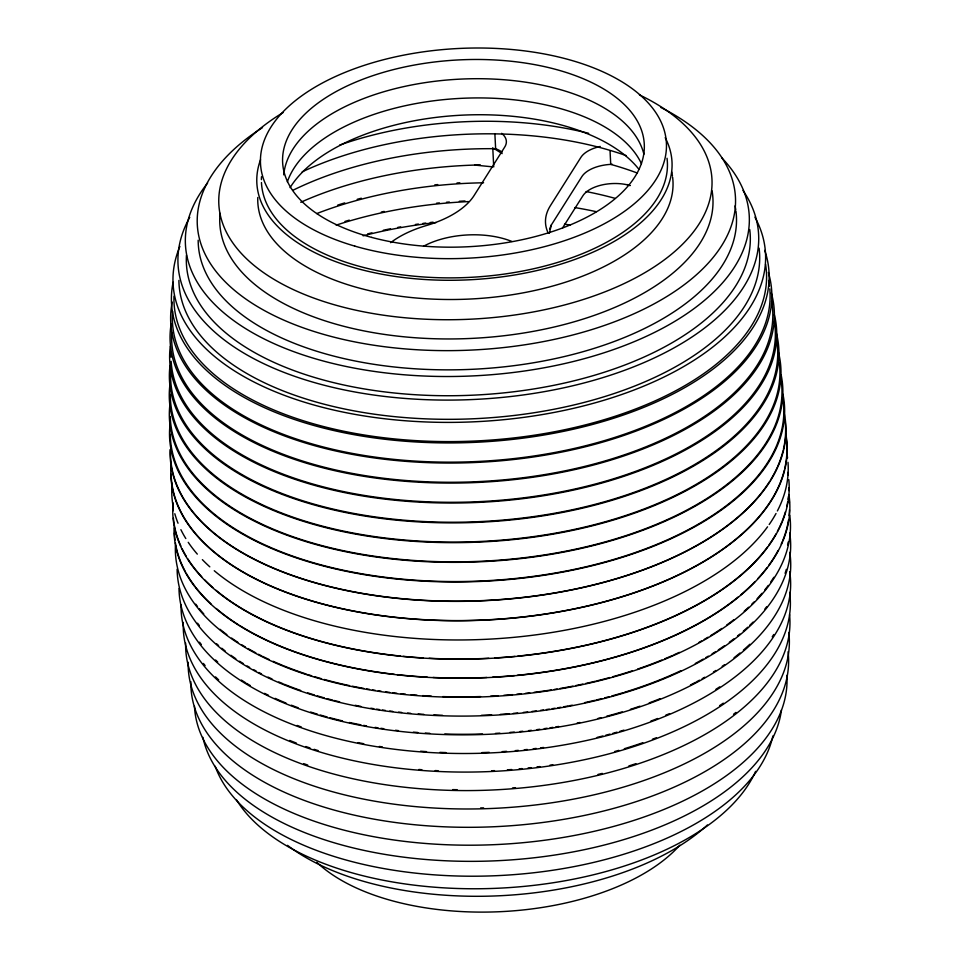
<?xml version="1.0" encoding="UTF-8"?>
<svg xmlns="http://www.w3.org/2000/svg" width="960" height="960" viewBox="0 0 960 960"><rect width="100%" height="100%" fill="white"/><g stroke="black" fill="none" stroke-linecap="round" stroke-linejoin="round"><path stroke-width="1.44" d="M549.36 233.196L551.364 224.928L581.88 176.604A31.656 16.344 -2.9 0 1 612.3 164.304M549.576 229.056L551.364 224.928M562.5 228.036L582.852 195.828A31.656 16.344 -2.9 0 1 630.108 185.556M474.732 165.072L492.264 166.812M493.932 148.476L502.152 153.612M610.032 150.648L610.728 164.376A268.524 138.696 -2.9 0 1 637.404 173.064M494.868 133.608L495.636 148.716A31.656 16.344 -2.9 0 1 502.02 152.1M492.756 147.744L493.728 166.956M300.756 202.272A274.452 141.768 -2.9 0 1 480.336 164.928M627.06 184.548A274.452 141.768 -2.9 0 1 629.964 185.484M769.8 288.864A299.16 154.524 -2.9 0 1 471.492 461.748A299.16 154.524 -2.9 0 1 172.644 311.292M768.612 280.548A299.16 154.524 -2.9 0 1 769.5 286.08M764.712 250.38A299.16 154.524 -2.9 0 1 479.916 442.092A299.16 154.524 -2.9 0 1 173.124 282.24M423.528 246.264A65.328 33.744 -2.9 0 1 511.86 241.464M501.636 133.332A31.656 16.344 -2.9 0 1 504.732 147.024L474.216 195.348A94.956 49.044 -2.9 0 1 426.42 225.528A96.54 49.872 -2.9 0 0 390.636 242.676M548.196 233.028A94.956 49.044 -2.9 0 1 550.38 205.716L580.896 157.38A31.656 16.344 -2.9 0 1 600.216 146.46M292.68 190.392A268.524 138.696 -2.9 0 1 495.636 148.716M754.908 217.188A296.604 153.204 -2.9 0 1 477.156 421.656A296.604 153.204 -2.9 0 1 179.892 246.432M765.588 264.288A296.604 153.204 -2.9 0 1 479.904 440.772A296.604 153.204 -2.9 0 1 173.976 296.208M679.824 845.172A203.22 104.964 -2.9 0 1 500.448 911.676A203.22 104.964 -2.9 0 1 316.764 862.26M302.232 171.828A260.112 134.364 -2.9 0 1 626.232 155.628M665.196 137.652A207.852 107.364 -2.9 0 1 471.444 279.684A207.852 107.364 -2.9 0 1 260.532 159.756M283.74 174.852A181.056 93.528 -2.9 0 1 457.392 79.272A181.056 93.528 -2.9 0 1 643.908 154.236M672.612 177.108A207.852 107.364 -2.9 0 1 470.232 299.028A207.852 107.364 -2.9 0 1 257.772 197.508M671.724 171.96A207.852 107.364 -2.9 0 1 672.432 175.824M660.912 107.496A269.424 139.164 -2.9 0 1 658.548 301.392A269.424 139.164 -2.9 0 1 284.172 320.28A269.424 139.164 -2.9 0 1 262.5 127.608M290.064 187.656A185.688 95.916 -2.9 0 1 460.86 115.224A185.688 95.916 -2.9 0 1 638.928 169.332M735.948 211.212A269.424 139.164 -2.9 0 1 476.1 369.108A269.424 139.164 -2.9 0 1 198.18 240.228M735.072 205.86A269.424 139.164 -2.9 0 1 735.768 209.868M721.98 158.04A282.276 145.8 -2.9 0 1 473.58 375.876A282.276 145.8 -2.9 0 1 207.6 183.012M749.736 229.524A282.276 145.8 -2.9 0 1 472.932 395.172A282.276 145.8 -2.9 0 1 186.456 255.204M768.384 272.496A300.9 155.424 -2.9 0 1 478.488 462.336A300.9 155.424 -2.9 0 1 172.236 302.076M771.576 301.008A300.9 155.424 -2.9 0 1 481.104 481.476A300.9 155.424 -2.9 0 1 171.756 332.46M771.312 292.932A302.46 156.228 -2.9 0 1 480.888 482.292A302.46 156.228 -2.9 0 1 171.144 324.132M316.764 213.576A277.008 143.088 -2.9 0 1 483.576 182.784M586.08 191.544A277.008 143.088 -2.9 0 1 614.988 198.312M774.336 321.456A302.46 156.228 -2.9 0 1 490.116 501.024A302.46 156.228 -2.9 0 1 171.144 361.356M171.012 357.228A302.46 156.228 -2.9 0 1 171.168 351.708M774.396 314.82A303.852 156.948 -2.9 0 1 481.896 502.236A303.852 156.948 -2.9 0 1 170.304 346.212M336.156 225.144A278.736 143.976 -2.9 0 1 468.648 201.588M574.788 207.564A278.736 143.976 -2.9 0 1 596.268 211.68M337.74 205.092A278.736 143.976 -2.9 0 1 344.748 202.896M357.216 199.32A278.736 143.976 -2.9 0 1 361.32 198.216M434.76 184.884A278.736 143.976 -2.9 0 1 437.736 184.572M456.996 182.964A278.736 143.976 -2.9 0 1 459.828 182.784M776.46 339.192A303.852 156.948 -2.9 0 1 483.144 521.436A303.852 156.948 -2.9 0 1 170.748 370.956M776.232 332.496A305.088 157.584 -2.9 0 1 484.296 522.012A305.088 157.584 -2.9 0 1 170.052 365.436M363.12 235.812A280.308 144.78 -2.9 0 1 436.104 222.576M564.516 224.208A280.308 144.78 -2.9 0 1 570.444 225.084M345.012 221.424A280.308 144.78 -2.9 0 1 349.284 220.152M381.336 212.028A280.308 144.78 -2.9 0 1 384.192 211.416M436.548 203.208A280.308 144.78 -2.9 0 1 439.392 202.908M446.496 202.248A280.308 144.78 -2.9 0 1 449.34 202.008M459.312 201.288A280.308 144.78 -2.9 0 1 465.024 200.964M779.292 362.448A305.088 157.584 -2.9 0 1 484.152 541.284A305.088 157.584 -2.9 0 1 170.34 394.38M778.272 351.6A306.156 158.136 -2.9 0 1 482.52 541.92A306.156 158.136 -2.9 0 1 170.376 381.756M367.692 233.868A281.7 145.512 -2.9 0 1 371.916 232.848M383.292 230.268A281.7 145.512 -2.9 0 1 390.504 228.78M397.764 227.4A281.7 145.512 -2.9 0 1 400.692 226.872M415.416 224.484A281.7 145.512 -2.9 0 1 418.392 224.052M422.856 223.44A281.7 145.512 -2.9 0 1 425.832 223.056M430.236 222.516A281.7 145.512 -2.9 0 1 433.08 222.18M781.332 381.588A306.156 158.136 -2.9 0 1 487.848 560.916A306.156 158.136 -2.9 0 1 170.256 416.424M781.152 375.012A307.068 158.616 -2.9 0 1 482.112 561.684A307.068 158.616 -2.9 0 1 170.016 403.872M783.216 400.74A307.068 158.616 -2.9 0 1 487.512 580.68A307.068 158.616 -2.9 0 1 170.304 434.28M782.916 394.152A307.86 159.024 -2.9 0 1 483.096 581.304A307.86 159.024 -2.9 0 1 170.208 423.096M784.98 419.904A307.86 159.024 -2.9 0 1 783.408 449.364M783.06 450.768A307.86 159.024 -2.9 0 1 777.984 465.732M777.384 467.088A307.86 159.024 -2.9 0 1 770.52 480.012M769.728 481.296A307.86 159.024 -2.9 0 1 425.076 600.372A307.86 159.024 -2.9 0 1 170.568 449.316M783.912 411.9A308.208 159.192 -2.9 0 1 492.504 600.252A308.208 159.192 -2.9 0 1 170.208 449.604M785.892 436.32A308.208 159.192 -2.9 0 1 784.716 468.6M784.38 470.004A308.208 159.192 -2.9 0 1 461.016 620.58A308.208 159.192 -2.9 0 1 171.132 474.168M171.144 469.956A308.208 159.192 -2.9 0 1 171.276 467.148M787.992 462.312A308.52 159.36 -2.9 0 1 777.384 510.948M776.028 513.492A308.52 159.36 -2.9 0 1 769.2 524.496M767.556 526.812A308.52 159.36 -2.9 0 1 505.08 638.1A308.52 159.36 -2.9 0 1 214.26 570.732M209.808 566.844A308.52 159.36 -2.9 0 1 202.368 559.644M197.316 554.124A308.52 159.36 -2.9 0 1 188.232 542.316M185.808 538.548A308.52 159.36 -2.9 0 1 180.888 529.668M178.032 523.236A308.52 159.36 -2.9 0 1 174.816 513.732M173.148 506.484A308.52 159.36 -2.9 0 1 172.164 483.36M787.116 455.076A308.52 159.36 -2.9 0 1 787.548 457.992M788.904 494.532A308.208 159.192 -2.9 0 1 492.192 677.364A308.208 159.192 -2.9 0 1 174.06 527.94M788.892 487.716A308.208 159.192 -2.9 0 1 788.844 490.596M788.448 496.38A308.208 159.192 -2.9 0 1 788.1 499.284M787.644 502.176A308.208 159.192 -2.9 0 1 786.78 506.508M785.424 511.812A308.208 159.192 -2.9 0 1 782.232 521.04M781.692 522.36A308.208 159.192 -2.9 0 1 777.408 531.36M776.016 533.916A308.208 159.192 -2.9 0 1 769.056 544.836M767.376 547.152A308.208 159.192 -2.9 0 1 517.884 656.1M514.992 656.376A308.208 159.192 -2.9 0 1 494.64 657.948M488.796 658.272A308.208 159.192 -2.9 0 1 429.132 658.272M423.384 657.948A308.208 159.192 -2.9 0 1 403.224 656.34M400.356 656.052A308.208 159.192 -2.9 0 1 216.036 590.304M212.832 587.556A308.208 159.192 -2.9 0 1 204.72 579.9M201.744 576.792A308.208 159.192 -2.9 0 1 187.812 558.876M186.324 556.476A308.208 159.192 -2.9 0 1 182.124 548.748M180.864 546.06A308.208 159.192 -2.9 0 1 174.348 525.192M174.108 523.776A308.208 159.192 -2.9 0 1 173.388 518.04M173.064 510.828A308.208 159.192 -2.9 0 1 173.112 507.948M789.744 515.22A307.86 159.024 -2.9 0 1 490.344 696.552A307.86 159.024 -2.9 0 1 175.428 545.7M789.468 509.832A307.86 159.024 -2.9 0 1 789.072 515.604M788.52 519.948A307.86 159.024 -2.9 0 1 782.868 540.24M782.328 541.548A307.86 159.024 -2.9 0 1 781.212 544.128M778.056 550.548A307.86 159.024 -2.9 0 1 768.876 565.164M767.16 567.468A307.86 159.024 -2.9 0 1 757.824 578.628M754.752 581.868A307.86 159.024 -2.9 0 1 740.532 595.08M738.192 597.012A307.86 159.024 -2.9 0 1 517.368 675.288M514.476 675.552A307.86 159.024 -2.9 0 1 492.684 677.16M486.84 677.46A307.86 159.024 -2.9 0 1 433.044 677.448M427.284 677.148A307.86 159.024 -2.9 0 1 397.116 674.628M394.26 674.304A307.86 159.024 -2.9 0 1 240.156 625.836M238.848 625.02A307.86 159.024 -2.9 0 1 216.228 608.508M211.02 603.888A307.86 159.024 -2.9 0 1 195.804 587.472M194.904 586.308A307.86 159.024 -2.9 0 1 186.228 573.216M185.496 571.896A307.86 159.024 -2.9 0 1 175.416 542.964M175.008 540.108A307.86 159.024 -2.9 0 1 174.432 532.92M788.88 496.872A307.86 159.024 -2.9 0 1 789.396 502.62M789.72 533.064A307.068 158.616 -2.9 0 1 496.896 715.068A307.068 158.616 -2.9 0 1 177.12 569.244M788.208 542.04A307.068 158.616 -2.9 0 1 787.608 544.92M773.844 577.284A307.068 158.616 -2.9 0 1 770.76 581.94M768.276 585.42A307.068 158.616 -2.9 0 1 764.724 590.004M761.952 593.328A307.068 158.616 -2.9 0 1 757.08 598.776M753.972 602.004A307.068 158.616 -2.9 0 1 751.836 604.14M748.584 607.248A307.068 158.616 -2.9 0 1 744.24 611.184M733.716 619.836A307.068 158.616 -2.9 0 1 726.684 625.056M721.776 628.464A307.068 158.616 -2.9 0 1 710.52 635.712M708.012 637.224A307.068 158.616 -2.9 0 1 704.184 639.468M701.592 640.944A307.068 158.616 -2.9 0 1 698.964 642.408M679.32 652.38A307.068 158.616 -2.9 0 1 673.896 654.864M672.528 655.476A307.068 158.616 -2.9 0 1 664.632 658.872M661.956 659.988A307.068 158.616 -2.9 0 1 637.608 669.072M632.172 670.872A307.068 158.616 -2.9 0 1 612.66 676.752M609.816 677.544A307.068 158.616 -2.9 0 1 596.856 680.88M595.404 681.24A307.068 158.616 -2.9 0 1 585.66 683.484M582.852 684.096A307.068 158.616 -2.9 0 1 575.796 685.572M572.952 686.136A307.068 158.616 -2.9 0 1 560.088 688.5M557.208 688.992A307.068 158.616 -2.9 0 1 554.316 689.46M551.412 689.916A307.068 158.616 -2.9 0 1 534.036 692.352M529.74 692.868A307.068 158.616 -2.9 0 1 525.444 693.36M521.124 693.816A307.068 158.616 -2.9 0 1 516.816 694.236M512.484 694.632A307.068 158.616 -2.9 0 1 503.808 695.328M498 695.712A307.068 158.616 -2.9 0 1 490.716 696.132M480.528 696.552A307.068 158.616 -2.9 0 1 442.788 696.6M431.268 696.12A307.068 158.616 -2.9 0 1 422.676 695.616M416.988 695.208A307.068 158.616 -2.9 0 1 411.216 694.728M405.456 694.2A307.068 158.616 -2.9 0 1 401.16 693.768M396.888 693.288A307.068 158.616 -2.9 0 1 392.616 692.784M389.796 692.436A307.068 158.616 -2.9 0 1 385.572 691.872M381.168 691.26A307.068 158.616 -2.9 0 1 378.252 690.828M375.336 690.384A307.068 158.616 -2.9 0 1 372.444 689.916M369.552 689.436A307.068 158.616 -2.9 0 1 366.672 688.944M363.804 688.44A307.068 158.616 -2.9 0 1 360.948 687.912M359.532 687.636A307.068 158.616 -2.9 0 1 352.356 686.22M349.512 685.62A307.068 158.616 -2.9 0 1 324.216 679.464M321.396 678.684A307.068 158.616 -2.9 0 1 314.436 676.632M311.676 675.792A307.068 158.616 -2.9 0 1 307.596 674.496M306.24 674.052A307.068 158.616 -2.9 0 1 284.124 666M282.792 665.46A307.068 158.616 -2.9 0 1 273.12 661.32M269.076 659.484A307.068 158.616 -2.9 0 1 262.512 656.316M261.228 655.68A307.068 158.616 -2.9 0 1 258.504 654.288M255.828 652.872A307.068 158.616 -2.9 0 1 247.992 648.528M245.46 647.04A307.068 158.616 -2.9 0 1 241.74 644.784M237.864 642.312A307.068 158.616 -2.9 0 1 231.612 638.1M226.836 634.632A307.068 158.616 -2.9 0 1 220.044 629.316M203.76 613.908A307.068 158.616 -2.9 0 1 199.212 608.64M197.508 606.516A307.068 158.616 -2.9 0 1 195.732 604.188M789.78 552.348A306.156 158.136 -2.9 0 1 497.832 733.812A306.156 158.136 -2.9 0 1 179.004 588.432M786.324 569.376A306.156 158.136 -2.9 0 1 785.088 573.324M766.656 606.78A306.156 158.136 -2.9 0 1 764.856 609.06M753.084 622.092A306.156 158.136 -2.9 0 1 749.82 625.26M747.708 627.24A306.156 158.136 -2.9 0 1 743.316 631.152M739.884 634.056A306.156 158.136 -2.9 0 1 737.544 635.964M733.944 638.808A306.156 158.136 -2.9 0 1 729.312 642.288M724.5 645.72A306.156 158.136 -2.9 0 1 718.272 649.932M715.716 651.576A306.156 158.136 -2.9 0 1 712.056 653.88M708.312 656.148A306.156 158.136 -2.9 0 1 705.78 657.636M703.212 659.124A306.156 158.136 -2.9 0 1 695.316 663.468M681.048 670.632A306.156 158.136 -2.9 0 1 624.444 692.292M623.064 692.712A306.156 158.136 -2.9 0 1 611.832 695.952M608.988 696.732A306.156 158.136 -2.9 0 1 604.704 697.86M601.824 698.604A306.156 158.136 -2.9 0 1 596.052 700.032M594.672 700.356A306.156 158.136 -2.9 0 1 584.928 702.576M572.244 705.192A306.156 158.136 -2.9 0 1 569.4 705.732M567.972 705.996A306.156 158.136 -2.9 0 1 563.7 706.776M560.832 707.268A306.156 158.136 -2.9 0 1 557.952 707.76M555.072 708.228A306.156 158.136 -2.9 0 1 552.18 708.684M549.288 709.128A306.156 158.136 -2.9 0 1 546.384 709.56M543.48 709.968A306.156 158.136 -2.9 0 1 540.576 710.364M536.28 710.928A306.156 158.136 -2.9 0 1 532.008 711.456M527.724 711.96A306.156 158.136 -2.9 0 1 523.428 712.416M517.68 712.992A306.156 158.136 -2.9 0 1 513.372 713.388M509.064 713.748A306.156 158.136 -2.9 0 1 500.376 714.372M491.664 714.876A306.156 158.136 -2.9 0 1 481.5 715.296M442.452 715.296A306.156 158.136 -2.9 0 1 433.836 714.936M423.828 714.36A306.156 158.136 -2.9 0 1 418.152 713.952M410.628 713.328A306.156 158.136 -2.9 0 1 407.616 713.04M401.628 712.44A306.156 158.136 -2.9 0 1 398.652 712.104M392.724 711.408A306.156 158.136 -2.9 0 1 389.772 711.024M385.368 710.436A306.156 158.136 -2.9 0 1 382.452 710.016M379.536 709.596A306.156 158.136 -2.9 0 1 376.632 709.14M373.74 708.684A306.156 158.136 -2.9 0 1 370.86 708.204M360.876 706.416A306.156 158.136 -2.9 0 1 355.14 705.288M339.648 701.868A306.156 158.136 -2.9 0 1 334.14 700.5M332.772 700.152A306.156 158.136 -2.9 0 1 327.084 698.652M324.264 697.872A306.156 158.136 -2.9 0 1 317.292 695.856M314.532 695.016A306.156 158.136 -2.9 0 1 307.74 692.868M300.684 690.48A306.156 158.136 -2.9 0 1 284.364 684.3M282.972 683.724A306.156 158.136 -2.9 0 1 278.808 681.972M272.028 678.96A306.156 158.136 -2.9 0 1 268.044 677.088M261.504 673.848A306.156 158.136 -2.9 0 1 258.816 672.456M256.152 671.04A306.156 158.136 -2.9 0 1 253.524 669.6M249.672 667.416A306.156 158.136 -2.9 0 1 247.14 665.94M243.444 663.684A306.156 158.136 -2.9 0 1 239.568 661.224M235.8 658.716A306.156 158.136 -2.9 0 1 230.928 655.296M225.132 650.928A306.156 158.136 -2.9 0 1 221.808 648.252M218.58 645.54A306.156 158.136 -2.9 0 1 216.504 643.704M199.332 625.524A306.156 158.136 -2.9 0 1 197.556 623.208M789.696 571.656A305.088 157.584 -2.9 0 1 495.984 752.64A305.088 157.584 -2.9 0 1 181.068 604.728M749.868 644.244A305.088 157.584 -2.9 0 1 743.376 650.112M739.968 653.004A305.088 157.584 -2.9 0 1 734.04 657.744M724.644 664.632A305.088 157.584 -2.9 0 1 722.184 666.324M715.884 670.464A305.088 157.584 -2.9 0 1 713.46 672M704.7 677.244A305.088 157.584 -2.9 0 1 702.132 678.708M699.516 680.16A305.088 157.584 -2.9 0 1 696.888 681.6M695.556 682.308A305.088 157.584 -2.9 0 1 690.48 684.96M660.072 698.712A305.088 157.584 -2.9 0 1 649.164 702.9M639.9 706.2A305.088 157.584 -2.9 0 1 630.42 709.332M622.164 711.876A305.088 157.584 -2.9 0 1 606.684 716.22M600.948 717.684A305.088 157.584 -2.9 0 1 598.068 718.392M579.948 722.484A305.088 157.584 -2.9 0 1 577.14 723.06M558.672 726.444A305.088 157.584 -2.9 0 1 555.804 726.912M552.924 727.368A305.088 157.584 -2.9 0 1 550.032 727.812M547.14 728.244A305.088 157.584 -2.9 0 1 544.248 728.652M539.904 729.252A305.088 157.584 -2.9 0 1 537.072 729.612M531.384 730.308A305.088 157.584 -2.9 0 1 528.54 730.632M522.828 731.244A305.088 157.584 -2.9 0 1 519.972 731.532M514.248 732.06A305.088 157.584 -2.9 0 1 509.952 732.42M499.848 733.14A305.088 157.584 -2.9 0 1 495.504 733.392M482.484 733.968A305.088 157.584 -2.9 0 1 444.78 734.004M429.78 733.332A305.088 157.584 -2.9 0 1 425.304 733.056M417.852 732.504A305.088 157.584 -2.9 0 1 413.352 732.132M398.448 730.62A305.088 157.584 -2.9 0 1 395.484 730.26M383.784 728.7A305.088 157.584 -2.9 0 1 380.88 728.28M377.988 727.836A305.088 157.584 -2.9 0 1 375.096 727.368M366.516 725.904A305.088 157.584 -2.9 0 1 363.684 725.376M360.852 724.836A305.088 157.584 -2.9 0 1 349.5 722.496M342.516 720.9A305.088 157.584 -2.9 0 1 330.012 717.756M327.192 716.988A305.088 157.584 -2.9 0 1 320.22 714.996M317.472 714.18A305.088 157.584 -2.9 0 1 310.668 712.044M298.152 707.748A305.088 157.584 -2.9 0 1 291.348 705.192M286.032 703.08A305.088 157.584 -2.9 0 1 275.076 698.364M268.476 695.256A305.088 157.584 -2.9 0 1 264.612 693.348M250.2 685.512A305.088 157.584 -2.9 0 1 246.468 683.28M245.256 682.524A305.088 157.584 -2.9 0 1 241.392 680.076M217.704 661.992A305.088 157.584 -2.9 0 1 215.544 660M201.3 644.508A305.088 157.584 -2.9 0 1 199.536 642.192M789.648 592.392A303.852 156.948 -2.9 0 1 494.136 771.36A303.852 156.948 -2.9 0 1 183.312 622.464M773.724 634.536A303.852 156.948 -2.9 0 1 772.224 636.84M719.724 686.844A303.852 156.948 -2.9 0 1 715.92 689.304M669.588 713.604A303.852 156.948 -2.9 0 1 665.652 715.26M657.648 718.5A303.852 156.948 -2.9 0 1 650.856 721.104M623.964 730.128A303.852 156.948 -2.9 0 1 619.812 731.364M617.028 732.168A303.852 156.948 -2.9 0 1 612.816 733.344M609.996 734.112A303.852 156.948 -2.9 0 1 605.736 735.24M602.892 735.972A303.852 156.948 -2.9 0 1 597.156 737.388M543.54 747.456A303.852 156.948 -2.9 0 1 540.648 747.852M536.208 748.416A303.852 156.948 -2.9 0 1 533.232 748.776M527.28 749.46A303.852 156.948 -2.9 0 1 524.292 749.772M518.304 750.36A303.852 156.948 -2.9 0 1 515.316 750.624M506.52 751.332A303.852 156.948 -2.9 0 1 502.2 751.632M489.228 752.328A303.852 156.948 -2.9 0 1 482.028 752.592M445.92 752.58A303.852 156.948 -2.9 0 1 439.932 752.364M426.516 751.632A303.852 156.948 -2.9 0 1 420.6 751.212M382.272 746.88A303.852 156.948 -2.9 0 1 379.392 746.436M363.744 743.724A303.852 156.948 -2.9 0 1 358.056 742.608M301.248 726.936A303.852 156.948 -2.9 0 1 297.144 725.436M218.664 679.872A303.852 156.948 -2.9 0 1 215.52 676.872M205.104 665.556A303.852 156.948 -2.9 0 1 203.412 663.456M789.564 614.544A302.46 156.228 -2.9 0 1 493.704 789.936A302.46 156.228 -2.9 0 1 185.64 643.08M723.312 703.152A302.46 156.228 -2.9 0 1 719.616 705.636M656.496 737.688A302.46 156.228 -2.9 0 1 652.428 739.236M642.792 742.728A302.46 156.228 -2.9 0 1 624.3 748.728M618.792 750.36A302.46 156.228 -2.9 0 1 614.616 751.548M552.852 764.736A302.46 156.228 -2.9 0 1 549.984 765.156M539.904 766.56A302.46 156.228 -2.9 0 1 536.952 766.932M531.024 767.64A302.46 156.228 -2.9 0 1 528.06 767.964M522.108 768.576A302.46 156.228 -2.9 0 1 519.132 768.864M511.68 769.512A302.46 156.228 -2.9 0 1 507.396 769.836M494.496 770.628A302.46 156.228 -2.9 0 1 491.628 770.76M438.132 770.724A302.46 156.228 -2.9 0 1 435.168 770.58M421.872 769.716A302.46 156.228 -2.9 0 1 418.884 769.476M318.144 750.588A302.46 156.228 -2.9 0 1 314.112 749.316M309.984 747.948A302.46 156.228 -2.9 0 1 305.82 746.52M296.304 743.04A302.46 156.228 -2.9 0 1 289.692 740.424M788.82 632.448A300.9 155.424 -2.9 0 1 496.02 808.272A300.9 155.424 -2.9 0 1 188.172 662.256M735.912 712.416A300.9 155.424 -2.9 0 1 733.548 714.276M635.964 763.656A300.9 155.424 -2.9 0 1 628.872 765.936M602.28 773.4A300.9 155.424 -2.9 0 1 598.02 774.444M515.484 787.68A300.9 155.424 -2.9 0 1 512.52 787.932M457.176 789.696A300.9 155.424 -2.9 0 1 452.712 789.612M307.728 765.06A300.9 155.424 -2.9 0 1 303.636 763.596M788.064 651.756A299.16 154.524 -2.9 0 1 497.256 826.584A299.16 154.524 -2.9 0 1 190.872 681.708M483.6 807.864A299.16 154.524 -2.9 0 1 480.624 807.936M786.876 675.372A296.604 153.204 -2.9 0 1 499.212 844.428A296.604 153.204 -2.9 0 1 194.46 706.152M781.428 710.016A290.676 150.144 -2.9 0 1 497.364 860.724A290.676 150.144 -2.9 0 1 202.92 737.34M772.872 735.936A282.276 145.8 -2.9 0 1 502.032 875.412A282.276 145.8 -2.9 0 1 215.172 766.236M755.616 771.36A269.424 139.164 -2.9 0 1 502.584 888A269.424 139.164 -2.9 0 1 236.34 799.584M743.004 190.452A290.676 150.144 -2.9 0 1 474.732 399.432A290.676 150.144 -2.9 0 1 189.744 217.308M339.672 145.068A247.26 127.716 -2.9 0 1 588.672 133.32M759.084 248.148A290.676 150.144 -2.9 0 1 479.676 418.452A290.676 150.144 -2.9 0 1 178.896 280.428M707.424 824.952A246.876 127.512 -2.9 0 1 287.508 845.34M667.02 158.22A203.22 104.964 -2.9 0 1 473.376 277.176A203.22 104.964 -2.9 0 1 261.456 182.532M261.396 179.628A203.22 104.964 -2.9 0 1 261.504 176.712M639.408 94.86A246.876 127.512 -2.9 0 1 642.708 273.912A246.876 127.512 -2.9 0 1 296.568 291.084A246.876 127.512 -2.9 0 1 283.152 112.536M287.352 181.824A181.056 93.528 -2.9 0 1 460.536 98.376A181.056 93.528 -2.9 0 1 641.46 163.752M712.092 190.86A246.876 127.512 -2.9 0 1 470.412 338.46A246.876 127.512 -2.9 0 1 220.08 213.288M788.796 479.628A308.52 159.36 -2.9 0 1 481.368 658.764A308.52 159.36 -2.9 0 1 173.112 502.896M787.752 472.404A308.52 159.36 -2.9 0 1 788.244 475.284M785.796 433.968A308.52 159.36 -2.9 0 1 486.456 620.016A308.52 159.36 -2.9 0 1 171.168 464.46M371.64 237.396A181.056 93.528 -2.9 0 0 644.328 147.432A181.056 93.528 -2.9 0 0 374.376 75.156A181.056 93.528 -2.9 0 0 371.64 237.396M354.816 246.12A203.22 104.964 -2.9 0 0 666.3 150.108A203.22 104.964 -2.9 0 0 369.228 63.768A203.22 104.964 -2.9 0 0 354.816 246.12"/></g></svg>
